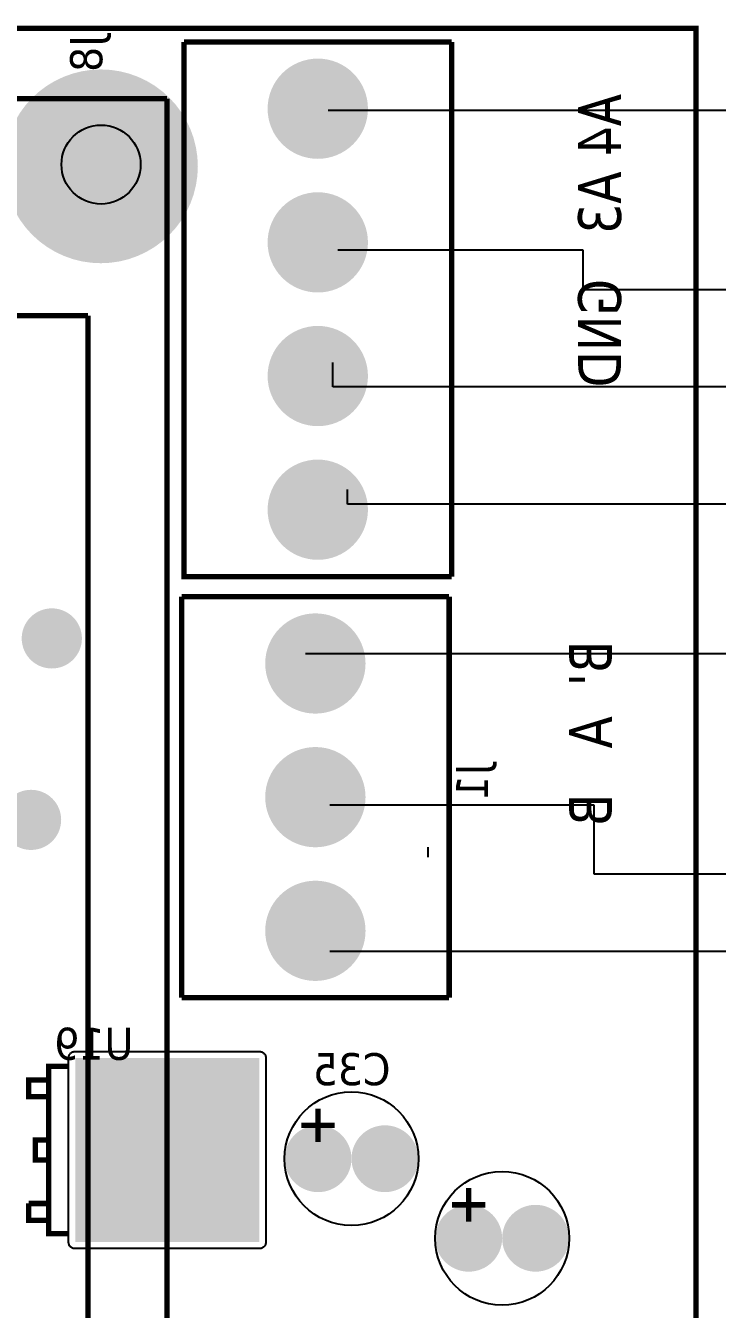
# Model space of a CAD drawing. Header units: millimetres. Extents: x 123.5 to 144.3, y 105.4 to 121.6.
# Drawn here: x 135.408 to 137.228, y 111.229 to 114.61 of the extents above; entities that cross this region are included whole.
import ezdxf

# ---------------------------------------------------------------- set-up
doc = ezdxf.new("R2010")
doc.units = ezdxf.units.MM
doc.layers.add('DESC', color=250, linetype='Continuous')
doc.layers.add('WIRES', color=7, linetype='Continuous')
doc.styles.get("Standard").update_dxf_attribs({"font": 'tahoma.ttf'})

# ---------------------------------------------------------------- blocks, each defined once
blk = doc.blocks.new('RPAD')
blk.add_trace([(-0.5, -0.5), (-0.5, 0.5), (0.5, -0.5), (0.5, 0.5)])
blk = doc.blocks.new('EPAD')
at = {"const_width": 0.5}
blk.add_lwpolyline([(-0.25, 0, 1), (0.25, 0, 1)], format="xyb", close=True, dxfattribs=at)
blk = doc.blocks.new('HornoCardV2')
at = {"const_width": 0.008}
for points in [[(152.3848, 109.7537), (146.6182, 109.7537), (146.6182, 112.7712), (152.3848, 112.7712), (152.3848, 109.7537)], [(152.3848, 109.7537), (146.6182, 109.7537), (146.6182, 112.7712), (152.3848, 112.7712), (152.3848, 109.7537)], [(152.3848, 109.7537), (146.6182, 109.7537), (146.6182, 112.7712), (152.3848, 112.7712), (152.3848, 109.7537)], [(152.0194, 112.751), (151.6194, 112.751)], [(152.0194, 111.951), (151.6194, 111.951), (151.6194, 112.751)], [(152.0194, 112.751), (151.6194, 112.751)], [(152.0194, 111.951), (151.6194, 111.951), (151.6194, 112.751)], [(152.0194, 112.751), (151.6194, 112.751)], [(152.0194, 111.951), (151.6194, 111.951), (151.6194, 112.751)], [(152.0194, 112.751), (152.0194, 111.951)], [(152.0194, 112.751), (152.0194, 111.951)], [(152.0194, 112.751), (152.0194, 111.951)], [(147.9324, 112.6659), (151.5938, 112.6659)], [(147.9324, 112.6659), (151.5938, 112.6659)], [(147.9324, 112.6659), (151.5938, 112.6659)], [(151.5938, 112.6659), (151.5938, 109.91)], [(151.5938, 112.6659), (151.5938, 109.91)], [(151.5938, 112.6659), (151.5938, 109.91)], [(151.4757, 112.3411), (148.0505, 112.3411)], [(151.4757, 112.3411), (148.0505, 112.3411)], [(151.4757, 112.3411), (148.0505, 112.3411)], [(151.4757, 112.3411), (151.4757, 110.2348)], [(151.4757, 112.3411), (151.4757, 110.2348)], [(151.4757, 112.3411), (151.4757, 110.2348)], [(152.0158, 111.9209), (151.6158, 111.9209)], [(151.6158, 111.9209), (151.6158, 111.3209)], [(152.0158, 111.9209), (151.6158, 111.9209)], [(151.6158, 111.9209), (151.6158, 111.3209)], [(152.0158, 111.9209), (151.6158, 111.9209)], [(151.6158, 111.9209), (151.6158, 111.3209)], [(152.0158, 111.3209), (152.0158, 111.9209)], [(152.0158, 111.3209), (152.0158, 111.9209)], [(152.0158, 111.3209), (152.0158, 111.9209)], [(152.0158, 111.3209), (151.6158, 111.3209)], [(152.0158, 111.3209), (151.6158, 111.3209)], [(152.0158, 111.3209), (151.6158, 111.3209)], [(151.4473, 111.2179), (151.4173, 111.2179), (151.4173, 110.9679), (151.4473, 110.9679)], [(151.4473, 111.2179), (151.4173, 111.2179), (151.4173, 110.9679), (151.4473, 110.9679)], [(151.4473, 111.2179), (151.4173, 111.2179), (151.4173, 110.9679), (151.4473, 110.9679)], [(151.4173, 111.1979), (151.3873, 111.1979), (151.3873, 111.1729), (151.4173, 111.1729)], [(151.4173, 111.1979), (151.3873, 111.1979), (151.3873, 111.1729), (151.4173, 111.1729)], [(151.4173, 111.1979), (151.3873, 111.1979), (151.3873, 111.1729), (151.4173, 111.1729)], [(151.8198, 111.1549), (151.8198, 111.1049)], [(151.8198, 111.1549), (151.8198, 111.1049)], [(151.8198, 111.1549), (151.8198, 111.1049)], [(151.7948, 111.1299), (151.8448, 111.1299)], [(151.7948, 111.1299), (151.8448, 111.1299)], [(151.7948, 111.1299), (151.8448, 111.1299)], [(151.4173, 111.1079), (151.3973, 111.1079), (151.3973, 111.0779), (151.4173, 111.0779)], [(151.4173, 111.1079), (151.3973, 111.1079), (151.3973, 111.0779), (151.4173, 111.0779)], [(151.4173, 111.1079), (151.3973, 111.1079), (151.3973, 111.0779), (151.4173, 111.0779)], [(152.045, 111.0359), (152.045, 110.9859)], [(152.045, 111.0359), (152.045, 110.9859)], [(152.045, 111.0359), (152.045, 110.9859)], [(151.4173, 110.9879), (151.3873, 110.9879), (151.3873, 111.0129)], [(151.4173, 111.0129), (151.3873, 111.0129)], [(151.4173, 110.9879), (151.3873, 110.9879), (151.3873, 111.0129)], [(151.4173, 111.0129), (151.3873, 111.0129)], [(151.4173, 110.9879), (151.3873, 110.9879), (151.3873, 111.0129)], [(151.4173, 111.0129), (151.3873, 111.0129)], [(152.02, 111.0109), (152.07, 111.0109)], [(152.02, 111.0109), (152.07, 111.0109)], [(152.02, 111.0109), (152.07, 111.0109)]]:
    blk.add_lwpolyline(points, dxfattribs=at)
blk.add_lwpolyline([(151.7418, 111.2304), (151.7418, 110.9554), (151.7417, 110.9543), (151.7416, 110.9533), (151.7413, 110.9524), (151.741, 110.9514), (151.7406, 110.9506), (151.7401, 110.9497), (151.7395, 110.949), (151.7389, 110.9483), (151.7382, 110.9476), (151.7374, 110.947), (151.7366, 110.9465), (151.7357, 110.9461), (151.7348, 110.9458), (151.7338, 110.9456), (151.7328, 110.9454), (151.7318, 110.9454), (151.4568, 110.9454), (151.4557, 110.9454), (151.4547, 110.9456), (151.4537, 110.9458), (151.4528, 110.9461), (151.4519, 110.9465), (151.4511, 110.947), (151.4504, 110.9476), (151.4497, 110.9483), (151.449, 110.949), (151.4484, 110.9497), (151.4479, 110.9506), (151.4475, 110.9514), (151.4472, 110.9524), (151.447, 110.9533), (151.4468, 110.9543), (151.4468, 110.9554), (151.4468, 111.2304), (151.4468, 111.2314), (151.447, 111.2324), (151.4472, 111.2334), (151.4475, 111.2343), (151.4479, 111.2352), (151.4484, 111.236), (151.449, 111.2368), (151.4497, 111.2375), (151.4504, 111.2381), (151.4511, 111.2387), (151.4519, 111.2392), (151.4528, 111.2396), (151.4537, 111.2399), (151.4547, 111.2402), (151.4557, 111.2403), (151.4568, 111.2404), (151.7318, 111.2404), (151.7328, 111.2403), (151.7338, 111.2402), (151.7348, 111.2399), (151.7357, 111.2396), (151.7366, 111.2392), (151.7374, 111.2387), (151.7382, 111.2381), (151.7389, 111.2375), (151.7395, 111.2368), (151.7401, 111.236), (151.7406, 111.2352), (151.741, 111.2343), (151.7413, 111.2334), (151.7416, 111.2324), (151.7417, 111.2314), (151.7418, 111.2304)], close=True)
for centre, radius in [((151.4954, 112.5675), 0.0591), ((151.4954, 112.5675), 0.0591), ((151.4954, 112.5675), 0.0591), ((151.8698, 111.0799), 0.1), ((151.8698, 111.0799), 0.1), ((151.8698, 111.0799), 0.1), ((152.095, 110.9609), 0.1), ((152.095, 110.9609), 0.1), ((152.095, 110.9609), 0.1)]:
    blk.add_circle(centre, radius)
for p, xscale, yscale in [((151.8194, 112.651), -0.15, 0.15), ((151.4951, 112.5648), -0.29, 0.29), ((151.8194, 112.451), -0.15, 0.15), ((151.8194, 112.251), -0.15, 0.15), ((151.8194, 112.051), -0.15, 0.15), ((151.4218, 111.8584), -0.09, 0.09), ((151.8158, 111.8209), -0.15, 0.15), ((151.8158, 111.6209), -0.15, 0.15), ((151.3908, 111.5869), -0.09, 0.09), ((151.8158, 111.4209), -0.15, 0.15), ((151.8198, 111.0799), -0.1, 0.1), ((151.9198, 111.0799), -0.1, 0.1), ((152.045, 110.9609), -0.1, 0.1), ((152.145, 110.9609), -0.1, 0.1)]:
    blk.add_blockref('EPAD', p, dxfattribs=dict(xscale=xscale, yscale=yscale))
at = {"xscale": -0.275, "yscale": 0.275, "rotation": 270}
blk.add_blockref('RPAD', (151.5943, 111.0929), dxfattribs=at)
at = {"text_generation_flag": 2}
for s, height, width, p in [('J8', 0.048, 1.041667, (151.4972, 112.761)), ('J8', 0.048, 1.041667, (151.4972, 112.761)), ('J8', 0.048, 1.041667, (151.4972, 112.761)), ('A4 A3   GND', 0.064, 0.9375, (152.2726, 112.6731)), ('A4 A3   GND', 0.064, 0.9375, (152.2726, 112.6731)), ('A4 A3   GND', 0.064, 0.9375, (152.2726, 112.6731)), ("B'  A   B", 0.064, 0.9375, (152.2591, 111.8551)), ("B'  A   B", 0.064, 0.9375, (152.2591, 111.8551)), ("B'  A   B", 0.064, 0.9375, (152.2591, 111.8551)), ('J1', 0.048, 1.041667, (152.0738, 111.6709)), ('J1', 0.048, 1.041667, (152.0738, 111.6709)), ('J1', 0.048, 1.041667, (152.0738, 111.6709))]:
    blk.add_text(s, height=height, rotation=90, dxfattribs=dict(at, width=width)).set_placement(p)
at = {"text_generation_flag": 2, "width": 1.041667}
for s, p in [('U19', (151.5437, 111.2279)), ('U19', (151.5437, 111.2279)), ('U19', (151.5437, 111.2279)), ('C35', (151.9281, 111.1899)), ('C35', (151.9281, 111.1899)), ('C35', (151.9281, 111.1899))]:
    blk.add_text(s, height=0.048, dxfattribs=at).set_placement(p)

msp = doc.modelspace()

# ---------------------------------------------------------------- linework, layer by layer
at = {"layer": 'WIRES'}
for p, q in [((138.364, 114.3872), (136.2036, 114.3872)), ((136.2294, 114.0196), (136.8742, 114.0196)), ((136.8742, 114.0196), (136.8742, 113.9151)), ((136.8742, 113.9151), (138.319, 113.9151)), ((136.2165, 113.6591), (136.2165, 113.7235)), ((139.014, 113.6591), (136.2165, 113.6591)), ((136.2552, 113.3502), (136.2552, 113.3888)), ((139.064, 113.3502), (136.2552, 113.3502)), ((136.1443, 112.9564), (138.6338, 112.9564)), ((136.9045, 112.5573), (136.2087, 112.5573)), ((136.9045, 112.375), (136.9045, 112.5573)), ((136.4663, 112.4459), (136.4663, 112.4202)), ((138.4228, 112.375), (136.9045, 112.375)), ((138.1027, 112.1712), (136.2087, 112.1712))]:
    msp.add_line(p, q, dxfattribs=at)

# ---------------------------------------------------------------- block references
at = {"layer": 'DESC', "xscale": 1.760616, "yscale": 1.760616, "zscale": 1.760616}
msp.add_blockref('HornoCardV2', (-131.119, -83.9435), dxfattribs=at)

doc.saveas('drawing.dxf')
